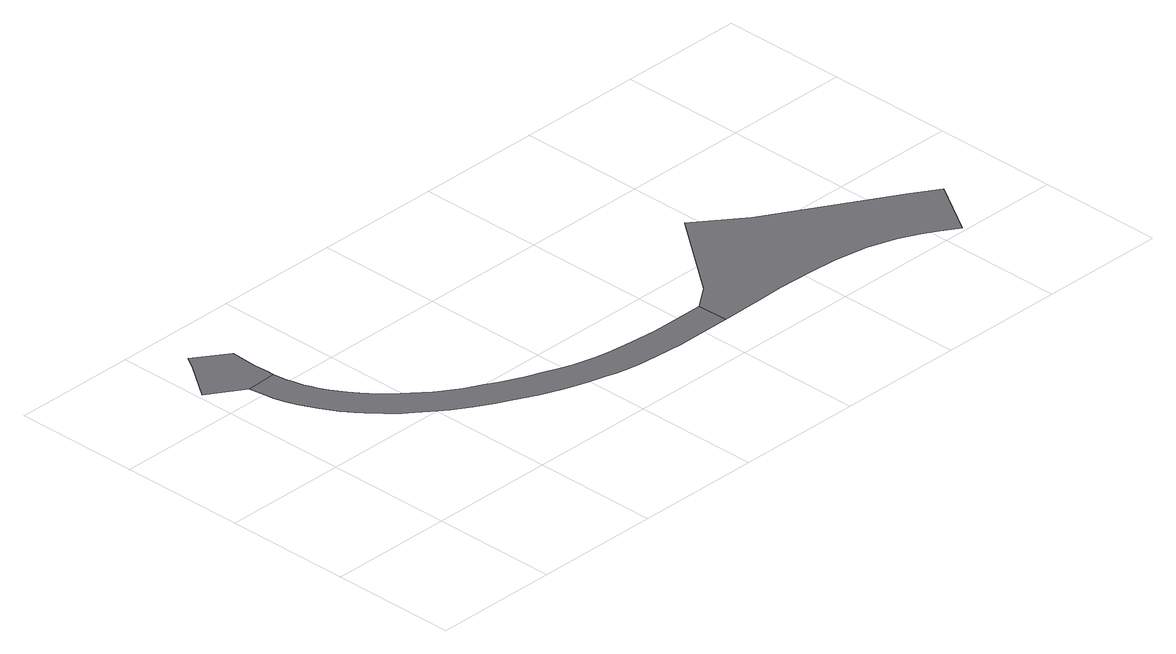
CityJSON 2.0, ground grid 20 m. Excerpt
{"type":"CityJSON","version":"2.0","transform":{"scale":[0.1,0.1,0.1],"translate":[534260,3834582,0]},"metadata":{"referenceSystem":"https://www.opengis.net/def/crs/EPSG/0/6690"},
"CityObjects":{
"road1":{"type":"Road","geometry":[{"type":"MultiSurface","lod":"1","boundaries":[[[0,1,2,3,4,5,6,7]]]}]},
"road2":{"type":"Road","attributes":{"RoadStructureAttribute.sectionType":"1"},"geometry":[{"type":"MultiSurface","lod":"1","boundaries":[[[8,9,10,11,12,13,14,15,16,17,18,19,20,21,22,23,24,25,26,27,28,29,30,31,32,33,34,35,4,3,36,37,38,39,40,41,42,43,44,45,46,47,48,49,50,51,52,53,54,55,56,57,58,59,60,61,62,63,64,65]]]}]},
"road3":{"type":"Road","geometry":[{"type":"MultiSurface","lod":"1","boundaries":[[[66,67,65,64,68,69,70,71,72,73,74,75,76,77,78,79,80,81,82,83]]]}]}
},
"vertices":[
[63,540,0],[49,518,0],[9,461,0],[64,425,0],[114,427,0],[114,438,0],[113,460,0],[115,504,0],
[586,127,0],[557,127,0],[514,130,0],[486,133,0],[472,135,0],[451,139,0],[439,142,0],[416,148,0],[393,156,0],[378,162,0],[348,174,0],[312,191,0],[295,200,0],[269,214,0],[244,230,0],[233,238,0],[210,257,0],[199,267,0],[183,282,0],[168,299,0],[161,309,0],[151,323,0],[138,345,0],[130,360,0],[127,368,0],[123,379,0],[119,395,0],[117,406,0],[68,398,0],[70,384,0],[75,365,0],[80,350,0],[85,340,0],[94,321,0],[109,295,0],[121,279,0],[129,268,0],[147,248,0],[164,230,0],[177,219,0],[202,199,0],[216,189,0],[243,171,0],[271,156,0],[290,146,0],[328,128,0],[360,115,0],[376,109,0],[401,101,0],[427,94,0],[440,90,0],[463,86,0],[479,83,0],[510,80,0],[556,77,0],[586,77,0],[645,78,0],[644,127,0],
[785,290,0],[682,155,0],[719,79,0],[756,80,0],[812,78,0],[857,75,0],[879,72,0],[912,66,0],[933,60,0],[943,57,0],[959,51,0],[969,47,0],[989,37,0],[1008,26,0],[1039,7,0],[1094,94,0],[1053,120,0],[860,233,0]
]}
